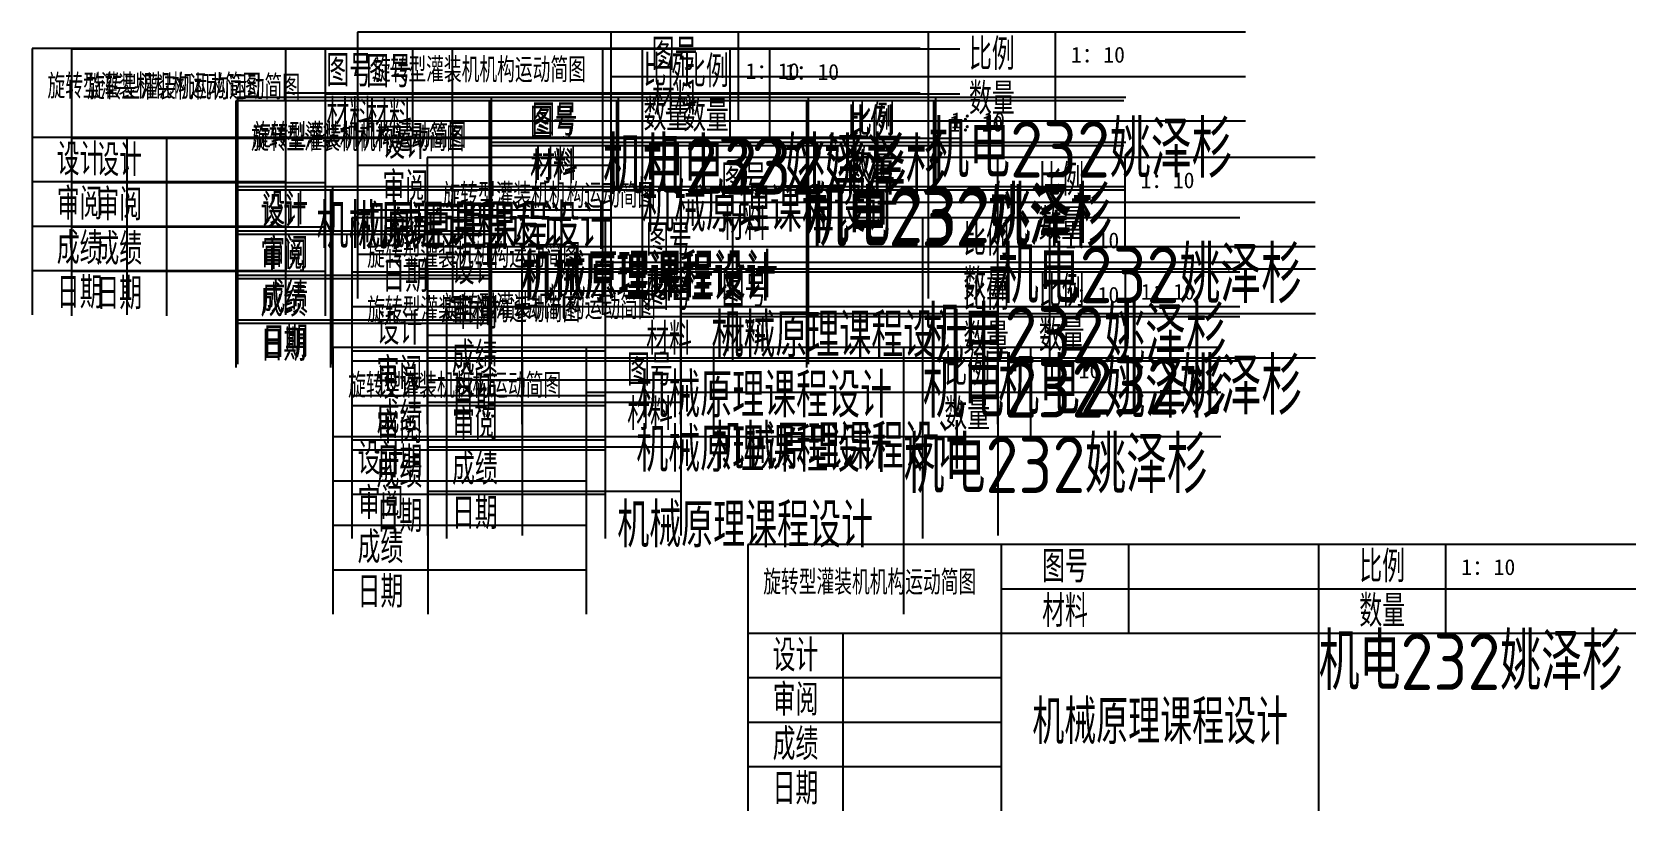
# Model space of a CAD drawing. Header units: millimetres. Extents: x 15 to 4296, y 2 to 2183.
# Drawn here: x 4043.6 to 4296.5, y 2060.1 to 2182.9 of the extents above.
import ezdxf

# ---------------------------------------------------------------- set-up
doc = ezdxf.new("R2010")
doc.units = ezdxf.units.MM
doc.styles.add('GB字体', font='gbenor.shx', dxfattribs={"bigfont": 'gbcbig.shx'})

# ---------------------------------------------------------------- blocks, each defined once
blk = doc.blocks.new('6')
for p, q in [((3886.47, 2092.13), (3746.47, 2092.13)), ((3746.47, 2092.13), (3746.47, 2050.13)), ((3786.47, 2050.13), (3786.47, 2092.13)), ((3806.47, 2092.13), (3806.47, 2078.13)), ((3836.47, 2050.13), (3836.47, 2092.13)), ((3856.47, 2092.13), (3856.47, 2078.13)), ((3786.47, 2085.13), (3886.47, 2085.13)), ((3746.47, 2078.13), (3886.47, 2078.13)), ((3761.47, 2050.13), (3761.47, 2078.13)), ((3746.47, 2071.13), (3786.47, 2071.13)), ((3746.47, 2064.13), (3786.47, 2064.13)), ((3746.47, 2057.13), (3786.47, 2057.13))]:
    blk.add_line(p, q)
at = {"style": 'GB字体'}
for s, width, gutter_width, insert, char_height, attachment_point in [('图号', 20, 12.5, (3796.47, 2088.63), 5, 5), ('比例', 20, 12.5, (3846.47, 2088.63), 5, 5), ('旋转型灌装机机构运动简图', 50.1652, 19.43, (3748.89, 2088.09), 3.8861, 1), ('材料', 20, 12.5, (3796.47, 2081.63), 5, 5), ('数量', 20, 12.5, (3846.47, 2081.63), 5, 5), ('机电232姚泽杉', 80.5604, 44.7, (3836.47, 2078.13), 8.94, 1), ('设计', 15, 12.5, (3753.97, 2074.63), 5, 5), ('审阅', 15, 12.5, (3753.97, 2067.63), 5, 5), ('机械原理课程设计', 50, 12.5, (3811.47, 2064.13), 7, 5), ('成绩', 15, 12.5, (3753.97, 2060.63), 5, 5), ('日期', 15, 12.5, (3753.97, 2053.63), 5, 5)]:
    blk.add_mtext_dynamic_manual_height_columns(s, width=width, gutter_width=gutter_width, heights=[0], dxfattribs=dict(at, insert=insert, char_height=char_height, attachment_point=attachment_point))
at = {"insert": (3858.94, 2089.81), "char_height": 2.5, "attachment_point": 1}
blk.add_mtext_dynamic_manual_height_columns('1{\\fSimSun|b0|i0|c134|p2;：}10', width=27.5298, gutter_width=12.5, heights=[0], dxfattribs=at)
blk = doc.blocks.new('66')
blk.add_blockref('6', (0, 0))

msp = doc.modelspace()

# ---------------------------------------------------------------- block references
for name, p in [('66', (348.46, 90.75)), ('66', (297.15, 88.18)), ('66', (303.39, 88.04)), ('66', (329.27, 79.89)), ('66', (329.56, 80.42)), ('66', (359.42, 70.96)), ('6', (347.56, 61.49)), ('6', (347.56, 52.92)), ('66', (359.47, 53.4)), ('6', (344.57, 41.02)), ('66', (410, 10)), ('66', (410, 10))]:
    msp.add_blockref(name, p)

doc.saveas('drawing.dxf')
